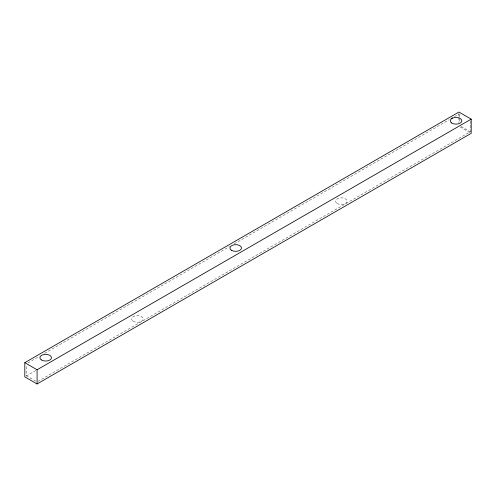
<?xml version="1.0" encoding="UTF-8"?>
<svg xmlns="http://www.w3.org/2000/svg" width="496" height="496" viewBox="0 0 496 496"><rect width="100%" height="100%" fill="white"/><g stroke="black" fill="none" stroke-linecap="round" stroke-linejoin="round"><path stroke-width="0.37" stroke-dasharray="2.48 1.86" d="M27.931 362.948L39.246 356.419M44.572 353.344L229.567 246.537M234.224 243.846L449.165 119.753M454.491 116.678L459.147 113.987M26.139 376.092L36.189 370.289M37.752 381.492L470.301 131.762L470.301 121.173M461.125 126.468L470.301 131.762M460.145 126.939L469.972 132.612M35.774 381.12L26.604 375.825L26.604 365.23M459.817 114.359L459.817 121.929M458.912 113.534L458.912 116.523M458.912 117.273L458.912 122.5M133.033 321.117A5.791 3.342 0 0 0 142.891 320.038A5.791 3.342 0 0 0 136.344 315.648A5.791 3.342 0 0 0 133.033 321.117M336.982 203.366A5.791 3.342 0 0 0 346.84 202.287A5.791 3.342 0 0 0 340.299 197.898A5.791 3.342 0 0 0 336.982 203.366"/><path stroke-width="0.74" d="M24.8 362.675L458.912 112.04L471.2 119.139L471.2 133.325L37.088 383.96L24.8 376.861L24.8 362.675L37.088 369.768L471.2 119.139M451.162 118.6L452.495 117.831M37.088 369.768L37.088 383.96M451.658 122.971A5.791 3.342 0 0 0 461.516 121.898A5.791 3.342 0 0 0 454.968 117.509A5.791 3.342 0 0 0 451.658 122.971M231.322 250.182A5.791 3.342 0 0 0 241.18 249.104A5.791 3.342 0 0 0 234.639 244.714A5.791 3.342 0 0 0 231.322 250.182M41.298 359.891A5.791 3.342 0 0 0 51.156 358.813A5.791 3.342 0 0 0 44.609 354.423A5.791 3.342 0 0 0 41.298 359.891"/></g></svg>
